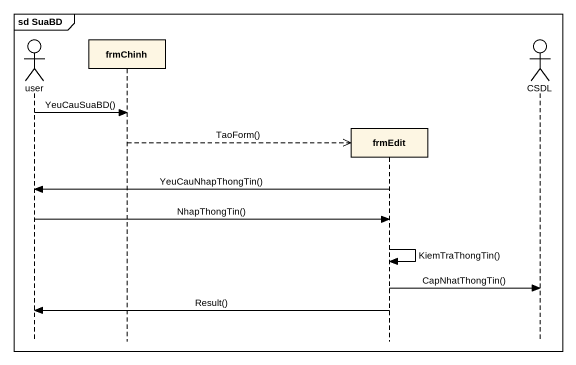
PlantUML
@startuml
mainframe sd SuaBD
hide footbox
actor user
participant frmChinh
participant frmEdit
actor CSDL

user -> frmChinh : YeuCauSuaBD()
frmChinh -->> frmEdit ** : TaoForm()
frmEdit -> user : YeuCauNhapThongTin()
user -> frmEdit : NhapThongTin()
frmEdit -> frmEdit : KiemTraThongTin()
frmEdit -> CSDL : CapNhatThongTin()
frmEdit -> user : Result()
@enduml
